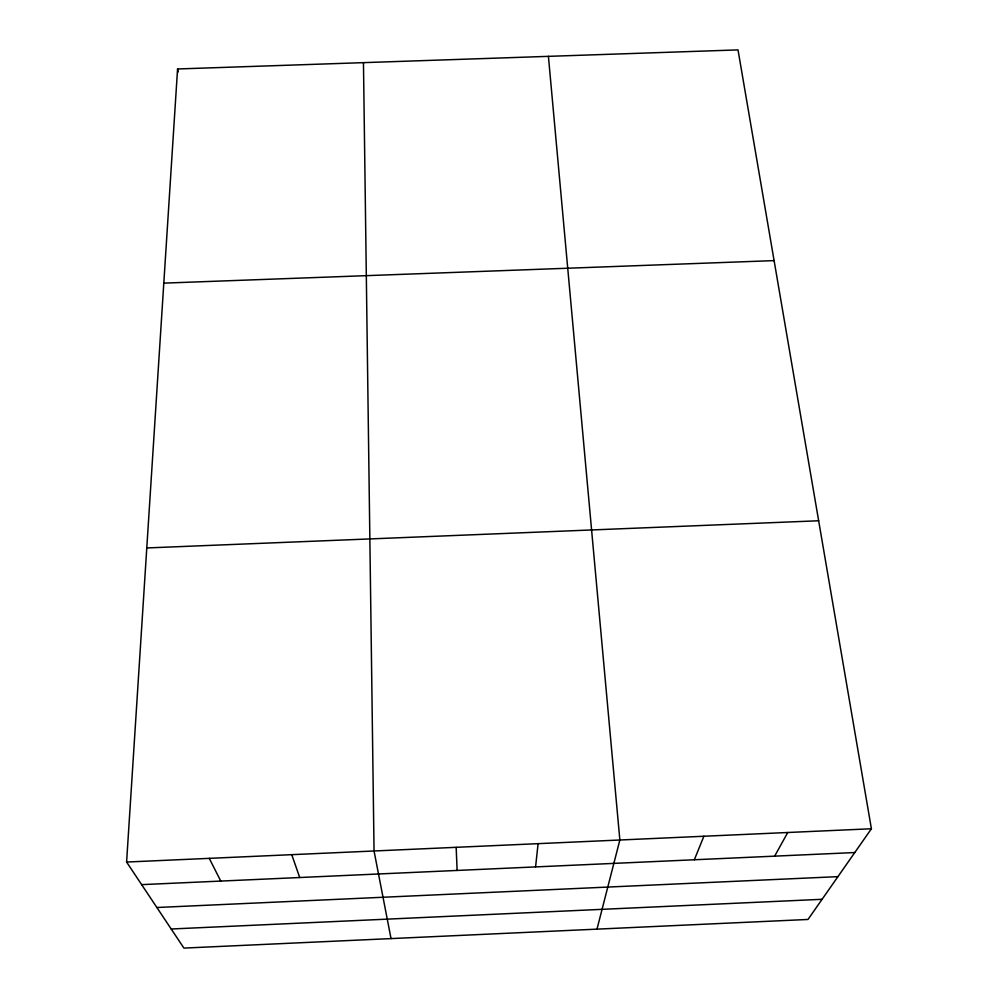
<?xml version="1.0" encoding="UTF-8"?>
<svg xmlns="http://www.w3.org/2000/svg" width="998" height="998" viewBox="0 0 998 998"><rect width="100%" height="100%" fill="white"/><g stroke="black" fill="none" stroke-linecap="round" stroke-linejoin="round"><path stroke-width="1.5" d="M126.596 862.047L177.569 68.974L738.009 49.9L871.404 828.764L807.993 919.457L183.919 948.1L126.596 862.047L871.404 828.764M535.577 866.913L538.097 843.659M596.991 929.15L619.858 840.004L548.413 56.35M694.334 859.765L703.889 836.249M774.648 856.159L787.746 832.507M141.641 884.64L854.775 852.542M156.873 907.506L837.933 876.643M171.194 929.001L822.09 899.298M146.781 547.952L818.659 520.769M163.809 283.133L774.099 260.615M209.268 858.355L220.77 881.084M291.753 854.675L299.724 877.529M177.569 68.974L178.243 71.931M391.029 938.594L374.05 850.995L363.459 62.649M456.161 847.327L457.121 870.443"/></g></svg>
